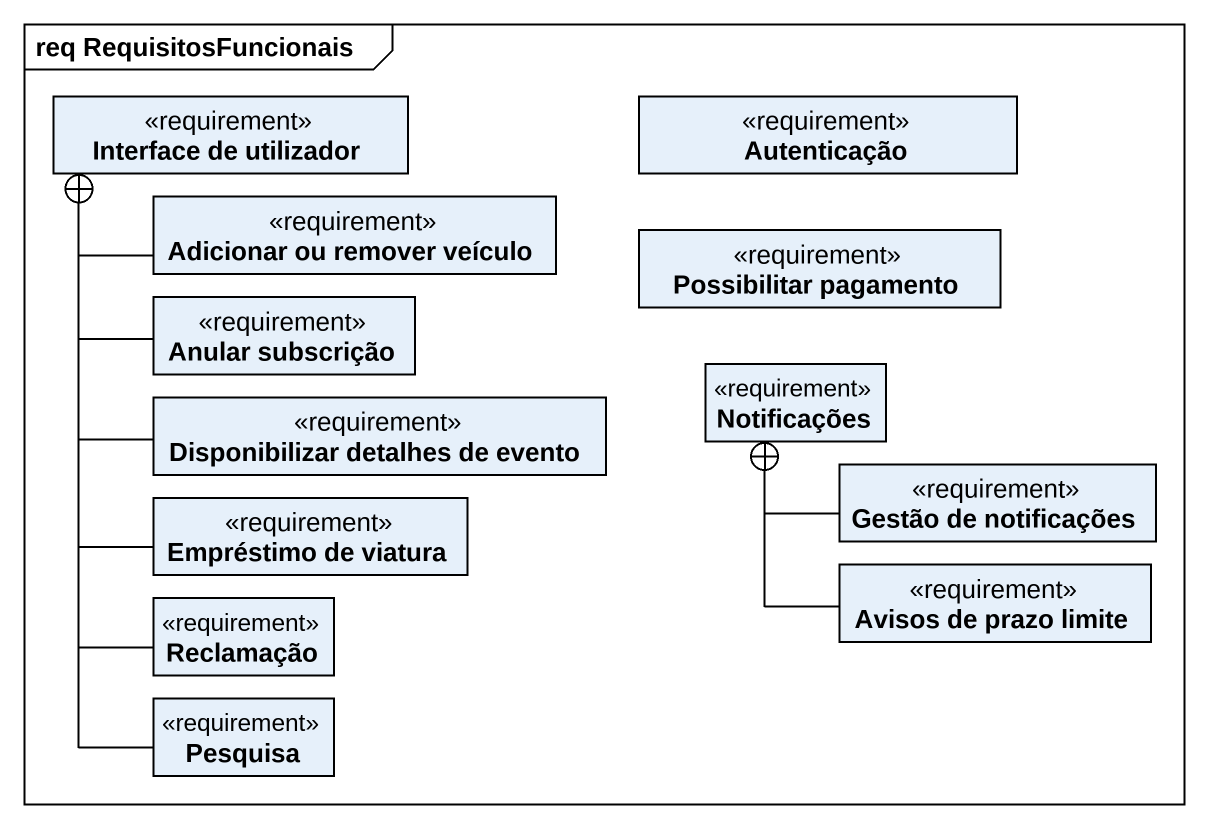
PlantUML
@startuml
mainframe req RequisitosFuncionais
hide circle
hide empty members
class "Interface de utilizador" as Interface_de_utilizador <<requirement>>
class Autenticação <<requirement>>
class "Adicionar ou remover veículo" as Adicionar_ou_remover_veículo <<requirement>>
class "Possibilitar pagamento" as Possibilitar_pagamento <<requirement>>
class "Anular subscrição" as Anular_subscrição <<requirement>>
class Notificações <<requirement>>
class "Disponibilizar detalhes de evento" as Disponibilizar_detalhes_de <<requirement>>
class "Gestão de notificações" as Gestão_de_notificações <<requirement>>
class "Empréstimo de viatura" as Empréstimo_de_viatura <<requirement>>
class "Avisos de prazo limite" as Avisos_de_prazo_limite <<requirement>>
class Reclamação <<requirement>>
class Pesquisa <<requirement>>
Adicionar_ou_remover_veículo -up-+ Interface_de_utilizador
Anular_subscrição -up-+ Interface_de_utilizador
Disponibilizar_detalhes_de -up-+ Interface_de_utilizador
Gestão_de_notificações -left-+ Notificações
Empréstimo_de_viatura -up-+ Interface_de_utilizador
Avisos_de_prazo_limite -up-+ Notificações
Reclamação -up-+ Interface_de_utilizador
Pesquisa -up-+ Interface_de_utilizador
@enduml
